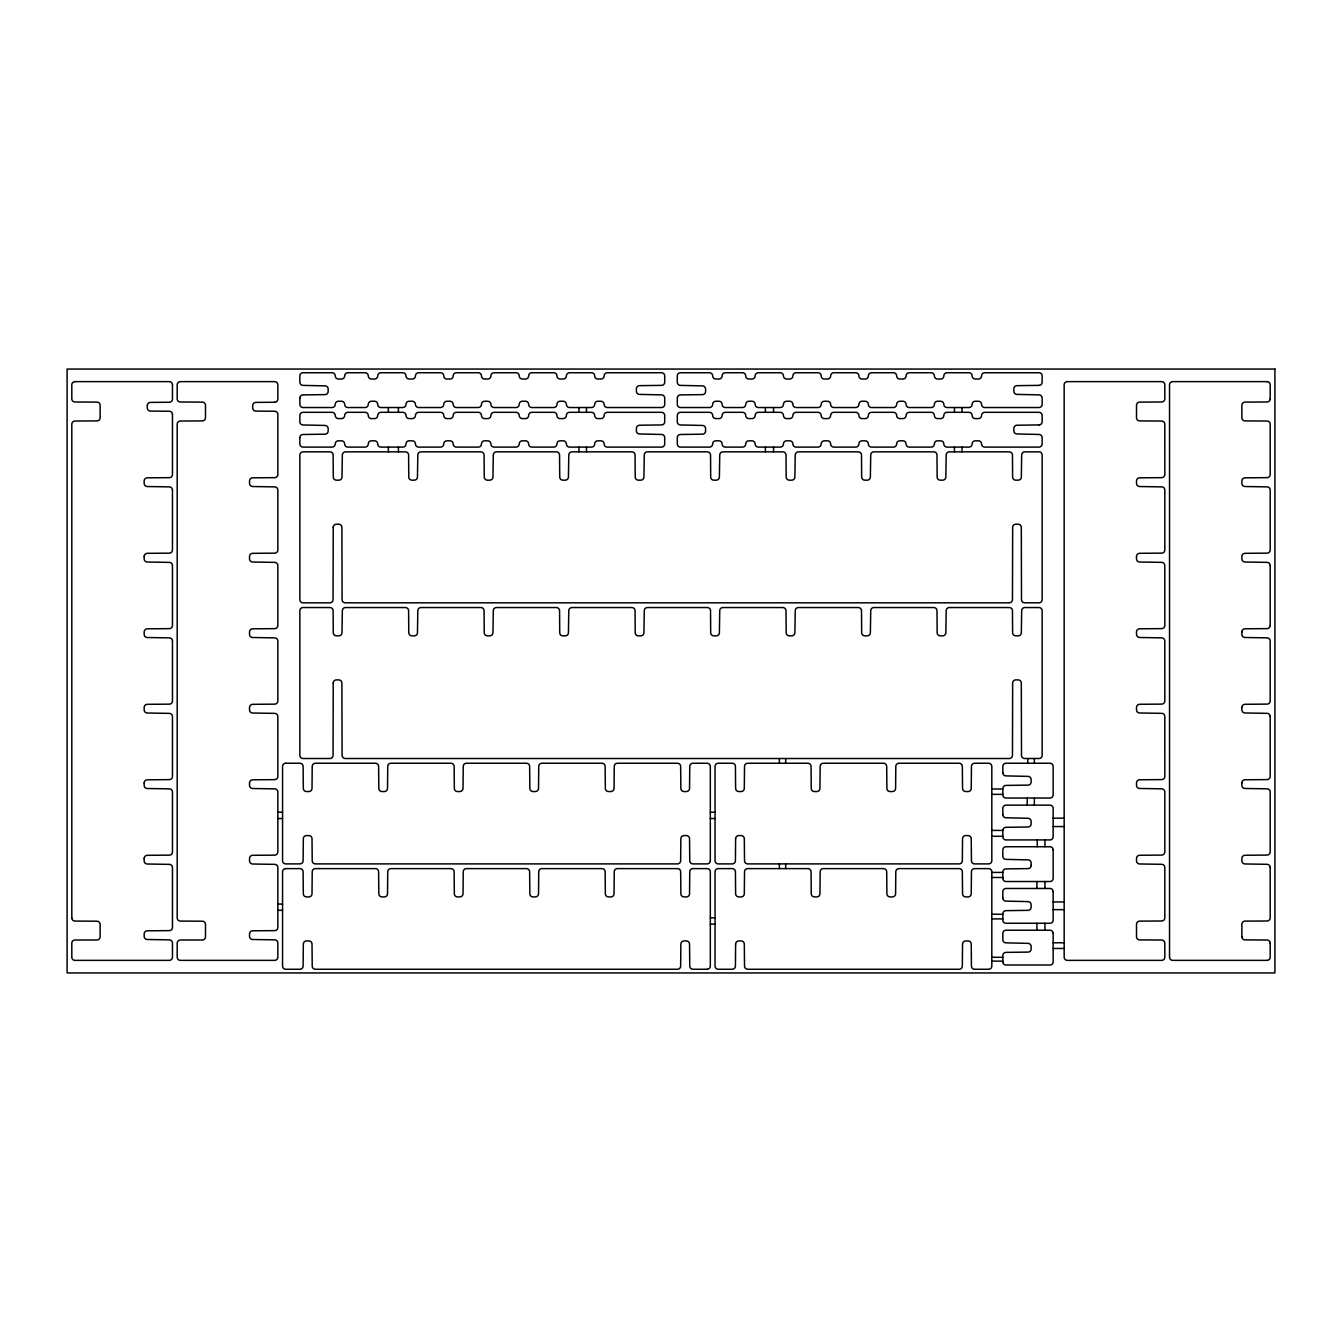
<?xml version="1.0" encoding="UTF-8"?>
<svg xmlns="http://www.w3.org/2000/svg" width="1342" height="1342" viewBox="0 0 1342 1342"><rect width="100%" height="100%" fill="white"/><g stroke="black" fill="none" stroke-linecap="round" stroke-linejoin="round"><path stroke-width="1.5" d="M144.164 858.444L144.164 860.859A3.154 3.154 0 0 0 147.251 864.013L169.377 864.365A3.137 3.137 0 0 1 172.464 867.502L172.464 927.49A3.137 3.137 0 0 1 169.344 930.627L147.285 930.794A3.137 3.137 0 0 0 144.164 933.948L144.164 936.364A3.154 3.154 0 0 0 147.251 939.501L169.377 939.853A3.137 3.137 0 0 1 172.464 943.007L172.464 957.232A3.137 3.137 0 0 1 169.327 960.369L74.967 960.369A3.154 3.154 0 0 1 71.814 957.232L71.814 943.158A3.154 3.154 0 0 1 74.951 940.021L96.993 939.987A3.154 3.154 0 0 0 100.13 936.833L100.13 924.353A3.137 3.137 0 0 0 96.993 921.216L74.951 921.065A3.137 3.137 0 0 1 71.814 917.928M144.164 782.956L144.164 785.372A3.154 3.154 0 0 0 147.251 788.509L169.377 788.861A3.137 3.137 0 0 1 172.464 792.015L172.464 851.985A3.137 3.137 0 0 1 169.344 855.139L147.285 855.307A3.154 3.154 0 0 0 144.164 858.444M144.164 556.46L144.164 558.876A3.154 3.154 0 0 0 147.251 562.03L169.377 562.382A3.154 3.154 0 0 1 172.464 565.519M172.464 641.023L172.464 700.994A3.137 3.137 0 0 1 169.344 704.147L147.285 704.315A3.137 3.137 0 0 0 144.164 707.452L144.164 709.868A3.154 3.154 0 0 0 147.251 713.021L169.377 713.374A3.137 3.137 0 0 1 172.464 716.511L172.464 776.498A3.137 3.137 0 0 1 169.344 779.635L147.285 779.803A3.154 3.154 0 0 0 144.164 782.956M172.464 565.519L172.464 625.506A3.137 3.137 0 0 1 169.344 628.643L147.285 628.811A3.137 3.137 0 0 0 144.164 631.965L144.164 634.38A3.154 3.154 0 0 0 147.251 637.517L169.377 637.869A3.154 3.154 0 0 1 172.464 641.023M172.464 490.031L172.464 550.002A3.137 3.137 0 0 1 169.344 553.156L147.285 553.323A3.154 3.154 0 0 0 144.164 556.46M172.464 414.393L172.464 474.514A3.137 3.137 0 0 1 169.344 477.651L147.285 477.819A3.137 3.137 0 0 0 144.164 480.973L144.164 483.388A3.154 3.154 0 0 0 147.251 486.525L169.377 486.878A3.154 3.154 0 0 1 172.464 490.031M172.464 384.768L172.464 399.094A3.137 3.137 0 0 1 169.344 402.248L150.421 402.399A3.137 3.137 0 0 0 147.301 405.552M1270.186 943.174L1270.186 957.232A3.137 3.137 0 0 1 1267.033 960.369M74.967 381.631L169.327 381.631A3.154 3.154 0 0 1 172.464 384.768M1267.033 381.631L1172.673 381.631A3.154 3.154 0 0 0 1169.536 384.785L1169.536 957.215M285.695 763.246L299.971 763.246A3.154 3.154 0 0 1 303.107 766.349L303.326 788.425A3.137 3.137 0 0 0 306.462 791.545L308.861 791.545A3.154 3.154 0 0 0 312.015 788.425L312.216 766.349A3.154 3.154 0 0 1 315.37 763.246L375.475 763.246A3.154 3.154 0 0 1 378.612 766.349L378.83 788.425A3.137 3.137 0 0 0 381.967 791.545L384.382 791.545A3.154 3.154 0 0 0 387.519 788.425L387.737 766.349A3.154 3.154 0 0 1 390.874 763.246L450.979 763.246A3.154 3.154 0 0 1 454.133 766.349L454.334 788.425A3.137 3.137 0 0 0 457.488 791.545L459.887 791.545A3.154 3.154 0 0 0 463.024 788.425L463.242 766.349A3.137 3.137 0 0 1 466.379 763.246L526.483 763.246A3.154 3.154 0 0 1 529.637 766.349L529.838 788.425A3.137 3.137 0 0 0 532.992 791.545L535.391 791.545A3.154 3.154 0 0 0 538.528 788.425L538.746 766.349A3.137 3.137 0 0 1 541.883 763.246L601.988 763.246A3.154 3.154 0 0 1 605.141 766.349L605.343 788.425A3.137 3.137 0 0 0 608.496 791.545L610.895 791.545A3.154 3.154 0 0 0 614.049 788.425L614.25 766.349A3.137 3.137 0 0 1 617.404 763.246L677.509 763.246A3.154 3.154 0 0 1 680.646 766.349L680.864 788.425A3.154 3.154 0 0 0 684.001 791.545L686.399 791.545A3.154 3.154 0 0 0 689.553 788.425L689.754 766.349A3.154 3.154 0 0 1 692.908 763.246L707.167 763.246A3.154 3.154 0 0 1 710.321 766.383L710.321 860.742M991.822 789.012L1002.826 789.012M991.822 794.363L1002.826 794.363M277.844 812.229L282.558 812.229M710.321 812.229L715.034 812.229M1053.151 818.184L1064.172 818.184M277.844 818.519L282.558 818.519M710.321 818.519L715.034 818.519M1053.151 826.555L1064.172 826.555M991.822 830.413L1002.826 830.413A3.154 3.154 0 0 1 1005.93 827.309L1028.039 827.008A3.137 3.137 0 0 0 1031.142 823.871L1031.142 821.405A3.137 3.137 0 0 0 1028.056 818.268L1005.913 817.781A3.137 3.137 0 0 1 1002.826 814.644M991.822 836.284L1002.826 836.284M285.695 868.609L299.971 868.609A3.154 3.154 0 0 1 303.107 871.73L303.326 893.806A3.137 3.137 0 0 0 306.462 896.909L308.861 896.909A3.137 3.137 0 0 0 312.015 893.806L312.216 871.73A3.137 3.137 0 0 1 315.37 868.609L375.475 868.609A3.154 3.154 0 0 1 378.612 871.73L378.83 893.806A3.137 3.137 0 0 0 381.967 896.909L384.382 896.909A3.137 3.137 0 0 0 387.519 893.806L387.737 871.73A3.154 3.154 0 0 1 390.874 868.609L450.979 868.609A3.154 3.154 0 0 1 454.133 871.73L454.334 893.806A3.137 3.137 0 0 0 457.488 896.909L459.887 896.909A3.137 3.137 0 0 0 463.024 893.806L463.242 871.73A3.137 3.137 0 0 1 466.379 868.609L526.483 868.609A3.154 3.154 0 0 1 529.637 871.73L529.838 893.806A3.137 3.137 0 0 0 532.992 896.909L535.391 896.909A3.137 3.137 0 0 0 538.528 893.806L538.746 871.73A3.137 3.137 0 0 1 541.883 868.609L601.988 868.609A3.154 3.154 0 0 1 605.141 871.73L605.343 893.806A3.137 3.137 0 0 0 608.496 896.909L610.895 896.909A3.137 3.137 0 0 0 614.049 893.806L614.25 871.73A3.137 3.137 0 0 1 617.404 868.609L677.509 868.609A3.154 3.154 0 0 1 680.646 871.73L680.864 893.806A3.154 3.154 0 0 0 684.001 896.909L686.399 896.909A3.137 3.137 0 0 0 689.553 893.806L689.754 871.73A3.154 3.154 0 0 1 692.908 868.609L707.167 868.609A3.154 3.154 0 0 1 710.321 871.746L710.321 966.106A3.154 3.154 0 0 1 707.167 969.259M991.822 872.434L1002.826 872.434M991.822 877.483L1002.826 877.483M1053.151 901.958L1064.172 901.958M277.844 904.038L282.558 904.038M1053.151 909.641L1064.172 909.641M277.844 910.329L282.558 910.329M991.822 914.254L1002.826 914.254M710.321 917.827L715.034 917.827M991.822 918.901L1002.826 918.901M710.321 924.118L715.034 924.118M1053.151 942.772L1064.172 942.772M1053.151 948.475L1064.172 948.475M991.822 957.282L1002.826 957.282M1267.033 960.369L1172.673 960.369A3.154 3.154 0 0 1 1169.536 957.215M991.822 961.124L1002.826 961.124M707.167 969.259L692.908 969.259A3.154 3.154 0 0 1 689.754 966.139L689.553 944.063A3.154 3.154 0 0 0 686.399 940.943L684.001 940.943A3.154 3.154 0 0 0 680.864 944.063L680.646 966.139A3.154 3.154 0 0 1 677.509 969.259L315.37 969.259A3.137 3.137 0 0 1 312.216 966.139L312.015 944.063A3.154 3.154 0 0 0 308.861 940.943L306.462 940.943A3.154 3.154 0 0 0 303.326 944.063L303.107 966.139A3.154 3.154 0 0 1 299.971 969.259L285.695 969.259A3.137 3.137 0 0 1 282.558 966.106L282.558 871.746A3.137 3.137 0 0 1 285.695 868.609M1270.186 398.842L1270.186 384.768A3.137 3.137 0 0 0 1267.033 381.631M1270.186 565.519L1270.186 625.489M1270.186 716.494L1270.186 776.464A3.154 3.154 0 0 1 1267.066 779.601L1244.99 779.769A3.154 3.154 0 0 0 1241.87 782.923M1270.186 867.469L1270.186 917.844A3.154 3.154 0 0 1 1267.049 920.998L1245.007 921.115A3.154 3.154 0 0 0 1241.87 924.252L1241.87 936.75M1241.87 631.948L1241.87 634.363A3.154 3.154 0 0 0 1244.973 637.5L1267.083 637.853A3.137 3.137 0 0 1 1270.186 641.006L1270.186 700.977A3.154 3.154 0 0 1 1267.066 704.114L1244.99 704.282A3.154 3.154 0 0 0 1241.87 707.435M1241.87 707.435L1241.87 709.851A3.154 3.154 0 0 0 1244.973 712.988L1267.083 713.34A3.154 3.154 0 0 1 1270.186 716.494M1241.87 782.923L1241.87 785.338A3.154 3.154 0 0 0 1244.973 788.475L1267.083 788.828A3.154 3.154 0 0 1 1270.186 791.981L1270.186 851.952A3.154 3.154 0 0 1 1267.066 855.089L1244.99 855.257A3.154 3.154 0 0 0 1241.87 858.41L1241.87 860.826A3.154 3.154 0 0 0 1244.973 863.963L1267.083 864.315A3.137 3.137 0 0 1 1270.186 867.469M1053.151 849.872L1053.151 878.373A3.154 3.154 0 0 1 1050.014 881.526L1005.98 881.526A3.137 3.137 0 0 1 1002.826 878.373M1053.151 891.625L1053.151 920.126A3.154 3.154 0 0 1 1050.014 923.262L1005.98 923.262A3.154 3.154 0 0 1 1002.826 920.126L1002.826 913.785A3.154 3.154 0 0 1 1005.93 910.648L1028.039 910.346A3.137 3.137 0 0 0 1031.142 907.209L1031.142 904.76A3.137 3.137 0 0 0 1028.056 901.606L1005.913 901.119A3.137 3.137 0 0 1 1002.826 897.983M1053.151 933.361L1053.151 961.862A3.154 3.154 0 0 1 1050.014 965.015L1005.98 965.015A3.137 3.137 0 0 1 1002.826 961.862M1044.948 839.773L1044.948 846.735M1044.948 881.526L1044.948 888.471M1044.948 923.262L1044.948 930.224M1037.265 839.773L1037.265 846.735M1036.896 881.526L1036.896 888.471M1036.896 923.262L1036.896 930.224M1034.363 758.515L1034.363 763.246M1034.363 798.037L1034.363 804.982M1031.142 865.456L1031.142 863.007A3.137 3.137 0 0 0 1028.056 859.87L1005.913 859.383A3.154 3.154 0 0 1 1002.826 856.23L1002.826 849.872A3.154 3.154 0 0 1 1005.98 846.735L1050.014 846.735A3.154 3.154 0 0 1 1053.151 849.872M1027.771 758.515L1027.771 763.246M1027.217 798.037L1027.217 804.982M1002.826 772.74L1002.826 766.383A3.154 3.154 0 0 1 1005.98 763.246L1050.014 763.246A3.137 3.137 0 0 1 1053.151 766.383L1053.151 794.883A3.154 3.154 0 0 1 1050.014 798.037L1005.98 798.037A3.154 3.154 0 0 1 1002.826 794.883L1002.826 788.559A3.154 3.154 0 0 1 1005.93 785.405L1028.039 785.12A3.137 3.137 0 0 0 1031.142 781.967L1031.142 779.517A3.137 3.137 0 0 0 1028.056 776.381L1005.913 775.894A3.137 3.137 0 0 1 1002.826 772.74M1002.826 814.644L1002.826 808.287A3.154 3.154 0 0 1 1005.98 805.133L1050.014 805.133A3.137 3.137 0 0 1 1053.151 808.287L1053.151 836.787A3.154 3.154 0 0 1 1050.014 839.924L1005.98 839.924A3.154 3.154 0 0 1 1002.826 836.787L1002.826 830.446M1002.826 878.373L1002.826 872.048A3.154 3.154 0 0 1 1005.93 868.895L1028.039 868.609A3.154 3.154 0 0 0 1031.142 865.456M1002.826 897.983L1002.826 891.625A3.154 3.154 0 0 1 1005.98 888.471L1050.014 888.471A3.154 3.154 0 0 1 1053.151 891.625M1002.826 961.862L1002.826 955.538A3.154 3.154 0 0 1 1005.93 952.384L1028.039 952.099A3.137 3.137 0 0 0 1031.142 948.945L1031.142 946.496A3.137 3.137 0 0 0 1028.056 943.359L1005.913 942.872A3.154 3.154 0 0 1 1002.826 939.719L1002.826 933.361A3.154 3.154 0 0 1 1005.98 930.224L1050.014 930.224A3.154 3.154 0 0 1 1053.151 933.361M962.029 407.532L962.029 412.313M962.029 447.104L962.029 451.851M954.464 407.532L954.464 412.313M954.464 447.104L954.464 451.851M785.674 758.515L785.674 763.246M785.674 863.896L785.674 868.609M779.383 758.515L779.383 763.246M779.383 863.896L779.383 868.609M773.529 407.532L773.529 412.313M773.529 447.104L773.529 451.851M765.393 407.532L765.393 412.313M765.393 447.104L765.393 451.851M586.488 407.532L586.488 412.313M586.488 447.104L586.488 451.851M578.956 407.532L578.956 412.313M578.956 447.104L578.956 451.851M398.406 407.532L398.406 412.313M398.406 447.104L398.406 451.851M388.358 407.532L388.358 412.313M388.358 447.104L388.358 451.851M147.301 405.552L147.301 407.934A3.137 3.137 0 0 0 150.421 411.088L169.344 411.256A3.154 3.154 0 0 1 172.464 414.393M71.814 917.928L71.814 424.173A3.154 3.154 0 0 1 74.951 421.036L96.993 420.902A3.154 3.154 0 0 0 100.13 417.765L100.13 405.267A3.137 3.137 0 0 0 96.993 402.114L74.951 401.996A3.154 3.154 0 0 1 71.814 398.842L71.814 384.768A3.154 3.154 0 0 1 74.967 381.631M285.695 763.246A3.137 3.137 0 0 0 282.558 766.383L282.558 860.742A3.137 3.137 0 0 0 285.695 863.896L299.971 863.896A3.154 3.154 0 0 0 303.107 860.776L303.326 838.7A3.137 3.137 0 0 1 306.462 835.58L308.861 835.58A3.137 3.137 0 0 1 312.015 838.7L312.216 860.776A3.137 3.137 0 0 0 315.37 863.896L677.509 863.896A3.154 3.154 0 0 0 680.646 860.776L680.864 838.7A3.137 3.137 0 0 1 684.001 835.58L686.399 835.58A3.154 3.154 0 0 1 689.553 838.7L689.754 860.776A3.154 3.154 0 0 0 692.908 863.896L707.167 863.896A3.137 3.137 0 0 0 710.321 860.742M1270.186 398.842A3.137 3.137 0 0 1 1267.049 401.996L1245.007 402.114A3.154 3.154 0 0 0 1241.87 405.267L1241.87 417.765A3.154 3.154 0 0 0 1245.007 420.902L1267.049 421.036A3.137 3.137 0 0 1 1270.186 424.173L1270.186 474.514A3.154 3.154 0 0 1 1267.066 477.651L1244.99 477.819A3.154 3.154 0 0 0 1241.87 480.973L1241.87 483.388A3.154 3.154 0 0 0 1244.973 486.525L1267.083 486.878A3.154 3.154 0 0 1 1270.186 490.031L1270.186 550.002A3.137 3.137 0 0 1 1267.066 553.139L1244.99 553.307A3.154 3.154 0 0 0 1241.87 556.46L1241.87 558.876A3.154 3.154 0 0 0 1244.973 562.013L1267.083 562.365A3.137 3.137 0 0 1 1270.186 565.519M1270.186 943.174A3.154 3.154 0 0 0 1267.049 940.021L1245.007 939.903A3.137 3.137 0 0 1 1241.87 936.75M1270.186 625.489A3.137 3.137 0 0 1 1267.066 628.626L1244.99 628.794A3.154 3.154 0 0 0 1241.87 631.948M299.853 437.626L299.853 443.967A3.137 3.137 0 0 0 302.99 447.104L332.095 447.104A3.154 3.154 0 0 0 335.232 443.967A3.137 3.137 0 0 1 338.385 440.813L341.522 440.813A3.154 3.154 0 0 1 344.676 443.967A3.137 3.137 0 0 0 347.813 447.104L365.125 447.104A3.154 3.154 0 0 0 368.262 443.967A3.137 3.137 0 0 1 371.415 440.813L374.552 440.813A3.154 3.154 0 0 1 377.706 443.967A3.137 3.137 0 0 0 380.843 447.104L402.868 447.104A3.154 3.154 0 0 0 406.005 443.967A3.137 3.137 0 0 1 409.159 440.813L412.296 440.813A3.154 3.154 0 0 1 415.45 443.967A3.137 3.137 0 0 0 418.587 447.104L440.612 447.104A3.154 3.154 0 0 0 443.749 443.967A3.137 3.137 0 0 1 446.903 440.813L450.04 440.813A3.154 3.154 0 0 1 453.193 443.967A3.137 3.137 0 0 0 456.33 447.104L478.322 447.104A3.154 3.154 0 0 0 481.459 443.967A3.137 3.137 0 0 1 484.613 440.813L487.75 440.813A3.154 3.154 0 0 1 490.904 443.967A3.137 3.137 0 0 0 494.041 447.104L516.066 447.104A3.154 3.154 0 0 0 519.203 443.967A3.137 3.137 0 0 1 522.357 440.813L525.494 440.813A3.154 3.154 0 0 1 528.647 443.967A3.137 3.137 0 0 0 531.784 447.104L553.81 447.104A3.154 3.154 0 0 0 556.947 443.967A3.137 3.137 0 0 1 560.1 440.813L563.237 440.813A3.154 3.154 0 0 1 566.391 443.967A3.137 3.137 0 0 0 569.528 447.104L591.554 447.104A3.154 3.154 0 0 0 594.691 443.967A3.137 3.137 0 0 1 597.844 440.813L600.981 440.813A3.154 3.154 0 0 1 604.135 443.967A3.137 3.137 0 0 0 607.272 447.104L661.556 447.104A3.137 3.137 0 0 0 664.709 443.967L664.709 437.593A3.137 3.137 0 0 0 661.64 434.456L639.48 433.969A3.154 3.154 0 0 1 636.393 430.832L636.393 428.383A3.154 3.154 0 0 1 639.497 425.229L661.606 424.928A3.137 3.137 0 0 0 664.709 421.791L664.709 415.45A3.154 3.154 0 0 0 661.556 412.313L607.272 412.313A3.154 3.137 0 0 0 604.135 415.45A3.154 3.154 0 0 1 600.981 418.603L597.844 418.603A3.154 3.154 0 0 1 594.691 415.45A3.154 3.154 0 0 0 591.554 412.313L569.528 412.313A3.154 3.137 0 0 0 566.391 415.45A3.154 3.154 0 0 1 563.237 418.603L560.1 418.603A3.154 3.154 0 0 1 556.947 415.45A3.154 3.154 0 0 0 553.81 412.313L531.784 412.313A3.154 3.154 0 0 0 528.647 415.45A3.154 3.154 0 0 1 525.494 418.603L522.357 418.603A3.154 3.154 0 0 1 519.203 415.45A3.154 3.154 0 0 0 516.066 412.313L494.041 412.313A3.154 3.154 0 0 0 490.904 415.45A3.154 3.154 0 0 1 487.75 418.603L484.613 418.603A3.154 3.137 0 0 1 481.459 415.45A3.154 3.154 0 0 0 478.322 412.313L456.33 412.313A3.154 3.154 0 0 0 453.193 415.45A3.154 3.154 0 0 1 450.04 418.603L446.903 418.603A3.154 3.154 0 0 1 443.749 415.45A3.154 3.154 0 0 0 440.612 412.313L418.587 412.313A3.154 3.154 0 0 0 415.45 415.45A3.154 3.154 0 0 1 412.296 418.603L409.159 418.603A3.154 3.154 0 0 1 406.005 415.45A3.154 3.154 0 0 0 402.868 412.313L380.843 412.313A3.154 3.154 0 0 0 377.706 415.45A3.154 3.154 0 0 1 374.552 418.603L371.415 418.603A3.154 3.154 0 0 1 368.262 415.45A3.154 3.154 0 0 0 365.125 412.313L347.813 412.313A3.154 3.154 0 0 0 344.676 415.45A3.154 3.154 0 0 1 341.522 418.603L338.385 418.603A3.154 3.154 0 0 1 335.232 415.45A3.154 3.154 0 0 0 332.095 412.313L302.99 412.313A3.137 3.137 0 0 0 299.853 415.45L299.853 421.807A3.154 3.154 0 0 0 302.923 424.961L325.083 425.448A3.154 3.154 0 0 1 328.169 428.584L328.169 431.034A3.137 3.137 0 0 1 325.066 434.187L302.957 434.489A3.137 3.137 0 0 0 299.853 437.626M299.853 398.054L299.853 404.395A3.154 3.154 0 0 0 302.99 407.532L332.095 407.532A3.154 3.154 0 0 0 335.232 404.395A3.154 3.154 0 0 1 338.385 401.241L341.522 401.241A3.154 3.154 0 0 1 344.676 404.395A3.154 3.154 0 0 0 347.813 407.532L365.125 407.532A3.154 3.154 0 0 0 368.262 404.395A3.154 3.154 0 0 1 371.415 401.241L374.552 401.241A3.154 3.154 0 0 1 377.706 404.395A3.154 3.154 0 0 0 380.843 407.532L402.868 407.532A3.154 3.154 0 0 0 406.005 404.395A3.154 3.154 0 0 1 409.159 401.241L412.296 401.241A3.154 3.154 0 0 1 415.45 404.395A3.154 3.154 0 0 0 418.587 407.532L440.612 407.532A3.154 3.154 0 0 0 443.749 404.395A3.154 3.154 0 0 1 446.903 401.241L450.04 401.241A3.154 3.154 0 0 1 453.193 404.395A3.154 3.154 0 0 0 456.33 407.532L478.322 407.532A3.154 3.154 0 0 0 481.459 404.395A3.154 3.154 0 0 1 484.613 401.241L487.75 401.241A3.154 3.154 0 0 1 490.904 404.395A3.154 3.154 0 0 0 494.041 407.532L516.066 407.532A3.154 3.154 0 0 0 519.203 404.395A3.154 3.154 0 0 1 522.357 401.241L525.494 401.241A3.154 3.154 0 0 1 528.647 404.395A3.154 3.154 0 0 0 531.784 407.532L553.81 407.532A3.154 3.154 0 0 0 556.947 404.395A3.154 3.154 0 0 1 560.1 401.241L563.237 401.241A3.154 3.154 0 0 1 566.391 404.395A3.154 3.154 0 0 0 569.528 407.532L591.554 407.532A3.154 3.154 0 0 0 594.691 404.395A3.154 3.154 0 0 1 597.844 401.241L600.981 401.241A3.154 3.154 0 0 1 604.135 404.395A3.154 3.154 0 0 0 607.272 407.532L661.556 407.532A3.137 3.137 0 0 0 664.709 404.395L664.709 398.037A3.154 3.154 0 0 0 661.64 394.884L639.48 394.397A3.154 3.154 0 0 1 636.393 391.26L636.393 388.811A3.137 3.137 0 0 1 639.497 385.657L661.606 385.372A3.137 3.137 0 0 0 664.709 382.218L664.709 375.894A3.137 3.137 0 0 0 661.556 372.74L607.272 372.74A3.154 3.154 0 0 0 604.135 375.894A3.137 3.137 0 0 1 600.981 379.031L597.844 379.031A3.154 3.154 0 0 1 594.691 375.894A3.137 3.137 0 0 0 591.554 372.74L569.528 372.74A3.154 3.154 0 0 0 566.391 375.894A3.137 3.137 0 0 1 563.237 379.031L560.1 379.031A3.154 3.154 0 0 1 556.947 375.894A3.137 3.137 0 0 0 553.81 372.74L531.784 372.74A3.154 3.154 0 0 0 528.647 375.894A3.137 3.137 0 0 1 525.494 379.031L522.357 379.031A3.154 3.154 0 0 1 519.203 375.894A3.137 3.137 0 0 0 516.066 372.74L494.041 372.74A3.154 3.154 0 0 0 490.904 375.894A3.137 3.137 0 0 1 487.75 379.031L484.613 379.031A3.154 3.154 0 0 1 481.459 375.894A3.137 3.137 0 0 0 478.322 372.74L456.33 372.74A3.154 3.154 0 0 0 453.193 375.894A3.137 3.137 0 0 1 450.04 379.031L446.903 379.031A3.154 3.154 0 0 1 443.749 375.894A3.137 3.137 0 0 0 440.612 372.74L418.587 372.74A3.154 3.154 0 0 0 415.45 375.894A3.137 3.137 0 0 1 412.296 379.031L409.159 379.031A3.154 3.154 0 0 1 406.005 375.894A3.154 3.154 0 0 0 402.868 372.74L380.843 372.74A3.154 3.154 0 0 0 377.706 375.894A3.137 3.137 0 0 1 374.552 379.031L371.415 379.031A3.154 3.154 0 0 1 368.262 375.894A3.137 3.137 0 0 0 365.125 372.74L347.813 372.74A3.154 3.154 0 0 0 344.676 375.894A3.137 3.137 0 0 1 341.522 379.031L338.385 379.031A3.154 3.154 0 0 1 335.232 375.894A3.137 3.137 0 0 0 332.095 372.74L302.99 372.74A3.137 3.137 0 0 0 299.853 375.894L299.853 382.252A3.154 3.154 0 0 0 302.923 385.389L325.083 385.875A3.154 3.154 0 0 1 328.169 389.012L328.169 391.461A3.154 3.154 0 0 1 325.066 394.615L302.957 394.917A3.137 3.137 0 0 0 299.853 398.054M1136.506 556.46L1136.506 558.876A3.154 3.154 0 0 0 1139.61 562.013L1161.719 562.365A3.154 3.154 0 0 1 1164.806 565.519L1164.822 625.489A3.154 3.154 0 0 1 1161.686 628.626L1139.626 628.794A3.154 3.154 0 0 0 1136.506 631.948L1136.506 634.363A3.154 3.154 0 0 0 1139.61 637.5L1161.719 637.853A3.154 3.154 0 0 1 1164.806 641.006L1164.822 700.977A3.154 3.154 0 0 1 1161.686 704.114L1139.626 704.282A3.154 3.154 0 0 0 1136.506 707.435L1136.506 709.851A3.154 3.154 0 0 0 1139.61 712.988L1161.719 713.34A3.154 3.154 0 0 1 1164.806 716.494L1164.822 776.464A3.154 3.154 0 0 1 1161.686 779.601L1139.626 779.769A3.154 3.154 0 0 0 1136.506 782.923L1136.506 785.338A3.154 3.154 0 0 0 1139.61 788.475L1161.719 788.828A3.154 3.154 0 0 1 1164.822 791.981L1164.822 851.952A3.154 3.154 0 0 1 1161.686 855.089L1139.626 855.257A3.154 3.154 0 0 0 1136.506 858.41L1136.506 860.826A3.154 3.154 0 0 0 1139.61 863.963L1161.719 864.315A3.154 3.154 0 0 1 1164.822 867.469L1164.822 917.844A3.154 3.154 0 0 1 1161.686 920.998L1139.626 921.115A3.154 3.154 0 0 0 1136.506 924.252L1136.506 936.75A3.154 3.154 0 0 0 1139.626 939.903L1161.686 940.021A3.154 3.154 0 0 1 1164.806 943.174L1164.822 957.215A3.154 3.154 0 0 1 1161.669 960.369L1067.309 960.369A3.154 3.154 0 0 1 1064.172 957.215L1064.156 384.785A3.154 3.154 0 0 1 1067.309 381.631L1161.669 381.631A3.154 3.154 0 0 1 1164.806 384.785L1164.822 398.842A3.154 3.154 0 0 1 1161.686 401.996L1139.626 402.114A3.154 3.154 0 0 0 1136.506 405.267L1136.506 417.765A3.154 3.154 0 0 0 1139.626 420.902L1161.686 421.036A3.154 3.154 0 0 1 1164.806 424.173L1164.822 474.514A3.154 3.154 0 0 1 1161.686 477.651L1139.626 477.819A3.154 3.154 0 0 0 1136.506 480.973L1136.506 483.388A3.154 3.154 0 0 0 1139.61 486.525L1161.719 486.878A3.154 3.154 0 0 1 1164.822 490.031L1164.822 550.002A3.154 3.154 0 0 1 1161.686 553.139L1139.626 553.307A3.137 3.137 0 0 0 1136.506 556.46M333.235 527.339L333.051 599.689A3.137 3.137 0 0 1 329.897 602.826L303.007 602.826A3.154 3.154 0 0 1 299.853 599.689L299.853 455.005A3.154 3.154 0 0 1 303.007 451.851L329.964 451.851A3.154 3.154 0 0 1 333.118 454.972L333.286 477.047A3.154 3.154 0 0 0 336.423 480.168L338.838 480.168A3.154 3.154 0 0 0 341.992 477.064L342.344 454.955A3.154 3.154 0 0 1 345.481 451.851L405.452 451.851A3.154 3.154 0 0 1 408.605 454.972L408.773 477.047A3.154 3.154 0 0 0 411.91 480.168L414.326 480.168A3.154 3.154 0 0 0 417.463 477.064L417.815 454.955A3.154 3.154 0 0 1 420.969 451.851L480.939 451.851A3.154 3.154 0 0 1 484.076 454.972L484.244 477.047A3.154 3.154 0 0 0 487.398 480.168L489.813 480.168A3.137 3.137 0 0 0 492.95 477.064L493.302 454.955A3.154 3.154 0 0 1 496.456 451.851L556.427 451.851A3.154 3.154 0 0 1 559.564 454.972L559.731 477.047A3.154 3.154 0 0 0 562.885 480.168L565.284 480.168A3.154 3.154 0 0 0 568.438 477.064L568.79 454.955A3.154 3.154 0 0 1 571.927 451.851L631.897 451.851A3.154 3.154 0 0 1 635.051 454.972L635.219 477.047A3.137 3.137 0 0 0 638.356 480.168L640.771 480.168A3.154 3.154 0 0 0 643.925 477.064L644.277 454.955A3.137 3.137 0 0 1 647.414 451.851L707.385 451.851A3.154 3.154 0 0 1 710.539 454.972L710.69 477.047A3.137 3.137 0 0 0 713.843 480.168L716.259 480.168A3.154 3.154 0 0 0 719.396 477.064L719.748 454.955A3.154 3.154 0 0 1 722.902 451.851L782.872 451.851A3.154 3.154 0 0 1 786.009 454.972L786.177 477.047A3.154 3.154 0 0 0 789.331 480.168L791.746 480.168A3.154 3.154 0 0 0 794.883 477.064L795.236 454.955A3.154 3.154 0 0 1 798.389 451.851L858.343 451.851A3.154 3.154 0 0 1 861.497 454.972L861.665 477.047A3.154 3.154 0 0 0 864.802 480.168L867.217 480.168A3.137 3.137 0 0 0 870.371 477.064L870.723 454.955A3.137 3.137 0 0 1 873.86 451.851L933.831 451.851A3.154 3.154 0 0 1 936.984 454.972L937.152 477.047A3.154 3.154 0 0 0 940.289 480.168L942.705 480.168A3.154 3.154 0 0 0 945.842 477.064L946.194 454.955A3.154 3.154 0 0 1 949.348 451.851L1009.318 451.851A3.154 3.154 0 0 1 1012.455 454.972L1012.623 477.047A3.154 3.154 0 0 0 1015.777 480.168L1018.192 480.168A3.154 3.154 0 0 0 1021.329 477.064L1021.681 454.955A3.154 3.154 0 0 1 1024.835 451.851L1039.01 451.851A3.154 3.154 0 0 1 1042.147 455.005L1042.147 599.689A3.154 3.154 0 0 1 1039.01 602.826L1024.651 602.826A3.154 3.154 0 0 1 1021.497 599.689L1021.312 527.339A3.154 3.154 0 0 0 1018.159 524.202L1015.81 524.202A3.154 3.154 0 0 0 1012.656 527.339L1012.472 599.689A3.154 3.154 0 0 1 1009.318 602.826L345.23 602.826A3.137 3.137 0 0 1 342.093 599.689L341.891 527.339A3.154 3.154 0 0 0 338.738 524.202L336.389 524.202A3.154 3.154 0 0 0 333.235 527.339M333.235 683.028L333.051 755.378A3.154 3.154 0 0 1 329.897 758.515L303.007 758.515A3.154 3.154 0 0 1 299.853 755.378L299.853 610.694A3.154 3.154 0 0 1 303.007 607.54L329.964 607.54A3.154 3.154 0 0 1 333.118 610.677L333.286 632.736A3.154 3.154 0 0 0 336.423 635.856L338.838 635.856A3.154 3.154 0 0 0 341.992 632.753L342.344 610.644A3.154 3.154 0 0 1 345.481 607.54L405.452 607.54A3.154 3.154 0 0 1 408.605 610.677L408.773 632.736A3.154 3.154 0 0 0 411.91 635.856L414.326 635.856A3.154 3.154 0 0 0 417.463 632.753L417.815 610.644A3.154 3.154 0 0 1 420.969 607.54L480.939 607.54A3.154 3.154 0 0 1 484.076 610.677L484.244 632.736A3.154 3.154 0 0 0 487.398 635.856L489.813 635.856A3.154 3.154 0 0 0 492.95 632.753L493.302 610.644A3.154 3.154 0 0 1 496.456 607.54L556.427 607.54A3.154 3.154 0 0 1 559.564 610.677L559.731 632.736A3.154 3.154 0 0 0 562.885 635.856L565.284 635.856A3.154 3.154 0 0 0 568.438 632.753L568.79 610.644A3.154 3.154 0 0 1 571.927 607.54L631.897 607.54A3.154 3.154 0 0 1 635.051 610.677L635.219 632.736A3.154 3.154 0 0 0 638.356 635.856L640.771 635.856A3.154 3.154 0 0 0 643.925 632.753L644.277 610.644A3.154 3.154 0 0 1 647.414 607.54L707.385 607.54A3.154 3.154 0 0 1 710.539 610.677L710.69 632.736A3.154 3.154 0 0 0 713.843 635.856L716.259 635.856A3.137 3.137 0 0 0 719.396 632.753L719.748 610.644A3.154 3.154 0 0 1 722.902 607.54L782.872 607.54A3.154 3.154 0 0 1 786.009 610.677L786.177 632.736A3.154 3.154 0 0 0 789.331 635.856L791.746 635.856A3.154 3.154 0 0 0 794.883 632.753L795.236 610.644A3.154 3.154 0 0 1 798.389 607.54L858.343 607.54A3.154 3.154 0 0 1 861.497 610.677L861.665 632.736A3.154 3.154 0 0 0 864.802 635.856L867.217 635.856A3.154 3.154 0 0 0 870.371 632.753L870.723 610.644A3.137 3.137 0 0 1 873.86 607.54L933.831 607.54A3.154 3.154 0 0 1 936.984 610.677L937.152 632.736A3.154 3.154 0 0 0 940.289 635.856L942.705 635.856A3.154 3.154 0 0 0 945.842 632.753L946.194 610.644A3.154 3.154 0 0 1 949.348 607.54L1009.318 607.54A3.154 3.154 0 0 1 1012.455 610.677L1012.623 632.736A3.154 3.154 0 0 0 1015.777 635.856L1018.192 635.856A3.154 3.154 0 0 0 1021.329 632.753L1021.681 610.644A3.154 3.154 0 0 1 1024.835 607.54L1039.01 607.54A3.154 3.154 0 0 1 1042.147 610.694L1042.147 755.378A3.154 3.154 0 0 1 1039.01 758.515L1024.651 758.515A3.154 3.154 0 0 1 1021.497 755.378L1021.312 683.028A3.154 3.154 0 0 0 1018.159 679.891L1015.81 679.891A3.154 3.154 0 0 0 1012.656 683.028L1012.472 755.378A3.154 3.154 0 0 1 1009.318 758.515L345.23 758.515A3.154 3.154 0 0 1 342.093 755.378L341.891 683.028A3.154 3.154 0 0 0 338.738 679.891L336.389 679.891A3.154 3.154 0 0 0 333.235 683.028M735.617 838.7L735.416 860.776A3.154 3.154 0 0 1 732.262 863.896L718.171 863.896A3.154 3.154 0 0 1 715.034 860.742L715.034 766.383A3.154 3.154 0 0 1 718.171 763.246L732.262 763.246A3.154 3.154 0 0 1 735.416 766.349L735.617 788.425A3.154 3.154 0 0 0 738.771 791.545L741.17 791.545A3.154 3.154 0 0 0 744.307 788.425L744.525 766.349A3.154 3.154 0 0 1 747.662 763.246L807.901 763.246A3.154 3.154 0 0 1 811.054 766.349L811.256 788.425A3.154 3.154 0 0 0 814.409 791.545L816.808 791.545A3.154 3.154 0 0 0 819.945 788.425L820.163 766.349A3.154 3.154 0 0 1 823.317 763.246L883.539 763.246A3.154 3.154 0 0 1 886.693 766.349L886.911 788.425A3.154 3.154 0 0 0 890.048 791.545L892.447 791.545A3.154 3.154 0 0 0 895.6 788.425L895.802 766.349A3.154 3.154 0 0 1 898.955 763.246L959.194 763.246A3.154 3.154 0 0 1 962.331 766.349L962.549 788.425A3.154 3.154 0 0 0 965.686 791.545L968.085 791.545A3.154 3.154 0 0 0 971.239 788.425L971.44 766.349A3.154 3.154 0 0 1 974.594 763.246L988.685 763.246A3.154 3.154 0 0 1 991.822 766.383L991.822 860.742A3.154 3.154 0 0 1 988.685 863.896L974.594 863.896A3.154 3.154 0 0 1 971.44 860.776L971.239 838.7A3.154 3.154 0 0 0 968.085 835.58L965.686 835.58A3.154 3.154 0 0 0 962.549 838.7L962.331 860.776A3.154 3.154 0 0 1 959.194 863.896L747.662 863.896A3.154 3.154 0 0 1 744.525 860.776L744.307 838.7A3.154 3.154 0 0 0 741.17 835.58L738.771 835.58A3.154 3.154 0 0 0 735.617 838.7M735.617 944.063L735.416 966.139A3.154 3.154 0 0 1 732.262 969.259L718.171 969.259A3.154 3.154 0 0 1 715.034 966.106L715.034 871.746A3.154 3.154 0 0 1 718.171 868.609L732.262 868.609A3.154 3.154 0 0 1 735.416 871.73L735.617 893.806A3.154 3.154 0 0 0 738.771 896.909L741.17 896.909A3.154 3.154 0 0 0 744.307 893.806L744.525 871.73A3.154 3.154 0 0 1 747.662 868.609L807.901 868.609A3.154 3.154 0 0 1 811.054 871.73L811.256 893.806A3.154 3.154 0 0 0 814.409 896.909L816.808 896.909A3.154 3.154 0 0 0 819.945 893.806L820.163 871.73A3.154 3.154 0 0 1 823.317 868.609L883.539 868.609A3.154 3.154 0 0 1 886.693 871.73L886.911 893.806A3.154 3.154 0 0 0 890.048 896.909L892.447 896.909A3.154 3.154 0 0 0 895.6 893.806L895.802 871.73A3.154 3.154 0 0 1 898.955 868.609L959.194 868.609A3.154 3.154 0 0 1 962.331 871.73L962.549 893.806A3.154 3.154 0 0 0 965.686 896.909L968.085 896.909A3.154 3.154 0 0 0 971.239 893.806L971.44 871.73A3.154 3.154 0 0 1 974.594 868.609L988.685 868.609A3.154 3.154 0 0 1 991.822 871.746L991.822 966.106A3.154 3.154 0 0 1 988.685 969.259L974.594 969.259A3.154 3.154 0 0 1 971.44 966.139L971.239 944.063A3.154 3.154 0 0 0 968.085 940.943L965.686 940.943A3.154 3.154 0 0 0 962.549 944.063L962.331 966.139A3.154 3.154 0 0 1 959.194 969.259L747.662 969.259A3.154 3.154 0 0 1 744.525 966.139L744.307 944.063A3.154 3.154 0 0 0 741.17 940.943L738.771 940.943A3.154 3.154 0 0 0 735.617 944.063M1039.043 385.372L1016.934 385.657A3.137 3.137 0 0 0 1013.847 388.811L1013.847 391.26A3.137 3.137 0 0 0 1016.917 394.397L1039.077 394.884A3.154 3.154 0 0 1 1042.147 398.037L1042.147 404.395A3.154 3.154 0 0 1 1039.01 407.532L984.709 407.532A3.154 3.154 0 0 1 981.572 404.395A3.154 3.154 0 0 0 978.419 401.241L975.282 401.241A3.154 3.154 0 0 0 972.128 404.395A3.154 3.154 0 0 1 968.991 407.532L946.966 407.532A3.154 3.154 0 0 1 943.829 404.395A3.154 3.154 0 0 0 940.675 401.241L937.538 401.241A3.154 3.154 0 0 0 934.384 404.395A3.154 3.154 0 0 1 931.247 407.532L909.222 407.532A3.154 3.154 0 0 1 906.085 404.395A3.154 3.154 0 0 0 902.931 401.241L899.794 401.241A3.154 3.154 0 0 0 896.641 404.395A3.154 3.154 0 0 1 893.504 407.532L871.478 407.532A3.154 3.154 0 0 1 868.341 404.395A3.154 3.154 0 0 0 865.187 401.241L862.05 401.241A3.154 3.154 0 0 0 858.897 404.395A3.154 3.154 0 0 1 855.76 407.532L833.768 407.532A3.154 3.154 0 0 1 830.631 404.395A3.154 3.154 0 0 0 827.477 401.241L824.34 401.241A3.154 3.154 0 0 0 821.187 404.395A3.154 3.154 0 0 1 818.05 407.532L796.024 407.532A3.154 3.154 0 0 1 792.887 404.395A3.154 3.154 0 0 0 789.733 401.241L786.597 401.241A3.154 3.154 0 0 0 783.443 404.395A3.154 3.154 0 0 1 780.306 407.532L758.28 407.532A3.154 3.154 0 0 1 755.143 404.395A3.154 3.154 0 0 0 751.99 401.241L748.853 401.241A3.154 3.154 0 0 0 745.699 404.395A3.154 3.154 0 0 1 742.562 407.532L725.25 407.532A3.154 3.154 0 0 1 722.113 404.395A3.154 3.154 0 0 0 718.96 401.241L715.823 401.241A3.154 3.154 0 0 0 712.669 404.395A3.154 3.154 0 0 1 709.532 407.532L680.444 407.532A3.154 3.154 0 0 1 677.291 404.395L677.291 398.054A3.154 3.154 0 0 1 680.394 394.917L702.503 394.615A3.154 3.154 0 0 0 705.607 391.461L705.59 389.012A3.137 3.137 0 0 0 702.52 385.875L680.36 385.389A3.154 3.154 0 0 1 677.291 382.252L677.291 375.894A3.154 3.154 0 0 1 680.428 372.74L709.532 372.74A3.137 3.137 0 0 1 712.669 375.894A3.154 3.154 0 0 0 715.823 379.031L718.96 379.031A3.137 3.137 0 0 0 722.113 375.894A3.154 3.154 0 0 1 725.25 372.74L742.562 372.74A3.137 3.137 0 0 1 745.699 375.894A3.154 3.154 0 0 0 748.853 379.031L751.99 379.031A3.137 3.137 0 0 0 755.143 375.894A3.154 3.154 0 0 1 758.28 372.74L780.306 372.74A3.154 3.154 0 0 1 783.443 375.894A3.154 3.154 0 0 0 786.597 379.031L789.733 379.031A3.137 3.137 0 0 0 792.887 375.894A3.154 3.154 0 0 1 796.024 372.74L818.05 372.74A3.137 3.137 0 0 1 821.187 375.894A3.154 3.154 0 0 0 824.34 379.031L827.477 379.031A3.137 3.137 0 0 0 830.631 375.894A3.154 3.154 0 0 1 833.768 372.74L855.76 372.74A3.137 3.137 0 0 1 858.897 375.894A3.154 3.154 0 0 0 862.05 379.031L865.187 379.031A3.137 3.137 0 0 0 868.341 375.894A3.154 3.154 0 0 1 871.478 372.74L893.504 372.74A3.137 3.137 0 0 1 896.641 375.894A3.154 3.154 0 0 0 899.794 379.031L902.931 379.031A3.137 3.137 0 0 0 906.085 375.894A3.154 3.154 0 0 1 909.222 372.74L931.247 372.74A3.137 3.137 0 0 1 934.384 375.894A3.154 3.154 0 0 0 937.538 379.031L940.675 379.031A3.137 3.137 0 0 0 943.829 375.894A3.154 3.154 0 0 1 946.966 372.74L968.991 372.74A3.137 3.137 0 0 1 972.128 375.894A3.154 3.154 0 0 0 975.282 379.031L978.419 379.031A3.137 3.137 0 0 0 981.572 375.894A3.154 3.154 0 0 1 984.709 372.74L1038.993 372.74A3.137 3.137 0 0 1 1042.147 375.894L1042.147 382.218A3.154 3.154 0 0 1 1039.043 385.372M1039.043 424.928L1016.934 425.229A3.154 3.154 0 0 0 1013.831 428.383L1013.847 430.832A3.137 3.137 0 0 0 1016.917 433.969L1039.077 434.456A3.137 3.137 0 0 1 1042.147 437.593L1042.147 443.967A3.154 3.154 0 0 1 1039.01 447.104L984.709 447.104A3.137 3.137 0 0 1 981.572 443.967A3.154 3.154 0 0 0 978.419 440.813L975.282 440.813A3.137 3.137 0 0 0 972.128 443.967A3.154 3.154 0 0 1 968.991 447.104L946.966 447.104A3.137 3.137 0 0 1 943.829 443.967A3.154 3.154 0 0 0 940.675 440.813L937.538 440.813A3.137 3.137 0 0 0 934.384 443.967A3.154 3.154 0 0 1 931.247 447.104L909.222 447.104A3.137 3.137 0 0 1 906.085 443.967A3.154 3.154 0 0 0 902.931 440.813L899.794 440.813A3.137 3.137 0 0 0 896.641 443.967A3.154 3.154 0 0 1 893.504 447.104L871.478 447.104A3.137 3.137 0 0 1 868.341 443.967A3.154 3.154 0 0 0 865.187 440.813L862.05 440.813A3.137 3.137 0 0 0 858.897 443.967A3.154 3.154 0 0 1 855.76 447.104L833.768 447.104A3.137 3.137 0 0 1 830.631 443.967A3.154 3.154 0 0 0 827.477 440.813L824.34 440.813A3.137 3.137 0 0 0 821.187 443.967A3.154 3.154 0 0 1 818.05 447.104L796.024 447.104A3.137 3.137 0 0 1 792.887 443.967A3.154 3.154 0 0 0 789.733 440.813L786.597 440.813A3.137 3.137 0 0 0 783.443 443.967A3.154 3.154 0 0 1 780.306 447.104L758.28 447.104A3.137 3.137 0 0 1 755.143 443.967A3.154 3.154 0 0 0 751.99 440.813L748.853 440.813A3.137 3.137 0 0 0 745.699 443.967A3.154 3.154 0 0 1 742.562 447.104L725.25 447.104A3.137 3.137 0 0 1 722.113 443.967A3.154 3.154 0 0 0 718.96 440.813L715.823 440.813A3.137 3.137 0 0 0 712.669 443.967A3.154 3.154 0 0 1 709.532 447.104L680.444 447.104A3.137 3.137 0 0 1 677.291 443.967L677.291 437.626A3.154 3.154 0 0 1 680.394 434.489L702.503 434.187A3.137 3.137 0 0 0 705.59 431.034L705.59 428.584A3.137 3.137 0 0 0 702.52 425.448L680.36 424.961A3.154 3.154 0 0 1 677.291 421.807L677.291 415.45A3.154 3.154 0 0 1 680.428 412.313L709.532 412.313A3.154 3.154 0 0 1 712.669 415.45A3.154 3.154 0 0 0 715.823 418.603L718.96 418.603A3.154 3.154 0 0 0 722.113 415.45A3.154 3.154 0 0 1 725.25 412.313L742.562 412.313A3.154 3.154 0 0 1 745.699 415.45A3.154 3.154 0 0 0 748.853 418.603L751.99 418.603A3.154 3.154 0 0 0 755.143 415.45A3.154 3.137 0 0 1 758.28 412.313L780.306 412.313A3.154 3.154 0 0 1 783.443 415.45A3.154 3.137 0 0 0 786.597 418.603L789.733 418.603A3.154 3.154 0 0 0 792.887 415.45A3.154 3.154 0 0 1 796.024 412.313L818.05 412.313A3.154 3.154 0 0 1 821.187 415.45A3.154 3.137 0 0 0 824.34 418.603L827.477 418.603A3.154 3.154 0 0 0 830.631 415.45A3.154 3.154 0 0 1 833.768 412.313L855.76 412.313A3.154 3.154 0 0 1 858.897 415.45A3.154 3.154 0 0 0 862.05 418.603L865.187 418.603A3.154 3.154 0 0 0 868.341 415.45A3.154 3.154 0 0 1 871.478 412.313L893.504 412.313A3.154 3.154 0 0 1 896.641 415.45A3.154 3.154 0 0 0 899.794 418.603L902.931 418.603A3.154 3.154 0 0 0 906.085 415.45A3.154 3.154 0 0 1 909.222 412.313L931.247 412.313A3.154 3.154 0 0 1 934.384 415.45A3.154 3.137 0 0 0 937.538 418.603L940.675 418.603A3.154 3.154 0 0 0 943.829 415.45A3.154 3.137 0 0 1 946.966 412.313L968.991 412.313A3.154 3.154 0 0 1 972.128 415.45A3.154 3.154 0 0 0 975.282 418.603L978.419 418.603A3.154 3.154 0 0 0 981.572 415.45A3.154 3.154 0 0 1 984.709 412.313L1038.993 412.313A3.154 3.154 0 0 1 1042.147 415.45L1042.147 421.791A3.154 3.154 0 0 1 1039.043 424.928M274.724 402.248L255.785 402.399A3.137 3.137 0 0 0 252.682 405.552L252.682 407.934A3.137 3.137 0 0 0 255.785 411.088L274.724 411.256A3.154 3.154 0 0 1 277.844 414.393L277.844 474.514A3.154 3.154 0 0 1 274.707 477.651L252.648 477.819A3.154 3.154 0 0 0 249.528 480.973L249.528 483.388A3.154 3.154 0 0 0 252.631 486.525L274.741 486.878A3.154 3.154 0 0 1 277.844 490.031L277.844 550.002A3.154 3.154 0 0 1 274.707 553.156L252.648 553.323A3.137 3.137 0 0 0 249.528 556.46L249.528 558.876A3.137 3.137 0 0 0 252.631 562.03L274.741 562.382A3.154 3.154 0 0 1 277.844 565.519L277.844 625.506A3.154 3.154 0 0 1 274.707 628.643L252.648 628.811A3.137 3.137 0 0 0 249.528 631.965L249.528 634.38A3.137 3.137 0 0 0 252.631 637.517L274.741 637.869A3.154 3.154 0 0 1 277.844 641.023L277.844 700.994A3.154 3.154 0 0 1 274.707 704.147L252.648 704.315A3.154 3.154 0 0 0 249.528 707.452L249.528 709.868A3.154 3.154 0 0 0 252.631 713.021L274.741 713.374A3.154 3.154 0 0 1 277.828 716.511L277.844 776.498A3.154 3.154 0 0 1 274.707 779.635L252.648 779.803A3.154 3.154 0 0 0 249.528 782.956L249.528 785.372A3.154 3.154 0 0 0 252.631 788.509L274.741 788.861A3.154 3.154 0 0 1 277.844 792.015L277.844 851.985A3.154 3.154 0 0 1 274.707 855.139L252.648 855.307A3.154 3.154 0 0 0 249.528 858.444L249.528 860.859A3.154 3.154 0 0 0 252.631 864.013L274.741 864.365A3.154 3.154 0 0 1 277.844 867.502L277.844 927.49A3.154 3.154 0 0 1 274.707 930.627L252.648 930.794A3.137 3.137 0 0 0 249.528 933.948L249.528 936.364A3.137 3.137 0 0 0 252.631 939.501L274.741 939.853A3.137 3.137 0 0 1 277.828 943.007L277.844 957.232A3.154 3.154 0 0 1 274.691 960.369L180.331 960.369A3.154 3.154 0 0 1 177.194 957.215L177.178 943.158A3.154 3.154 0 0 1 180.331 940.021L202.357 939.987A3.137 3.137 0 0 0 205.494 936.833L205.494 924.353A3.137 3.137 0 0 0 202.374 921.216L180.314 921.065A3.154 3.154 0 0 1 177.194 917.928L177.178 424.173A3.154 3.154 0 0 1 180.314 421.036L202.374 420.902A3.137 3.137 0 0 0 205.494 417.765L205.494 405.267A3.154 3.154 0 0 0 202.374 402.114L180.314 401.996A3.154 3.154 0 0 1 177.178 398.842L177.178 384.768A3.154 3.154 0 0 1 180.331 381.631L274.691 381.631A3.154 3.154 0 0 1 277.844 384.768L277.844 399.094A3.154 3.154 0 0 1 274.724 402.248M1274.9 369.05L67.1 369.05L67.1 972.95L1274.9 972.95L1274.9 369.05"/></g></svg>
